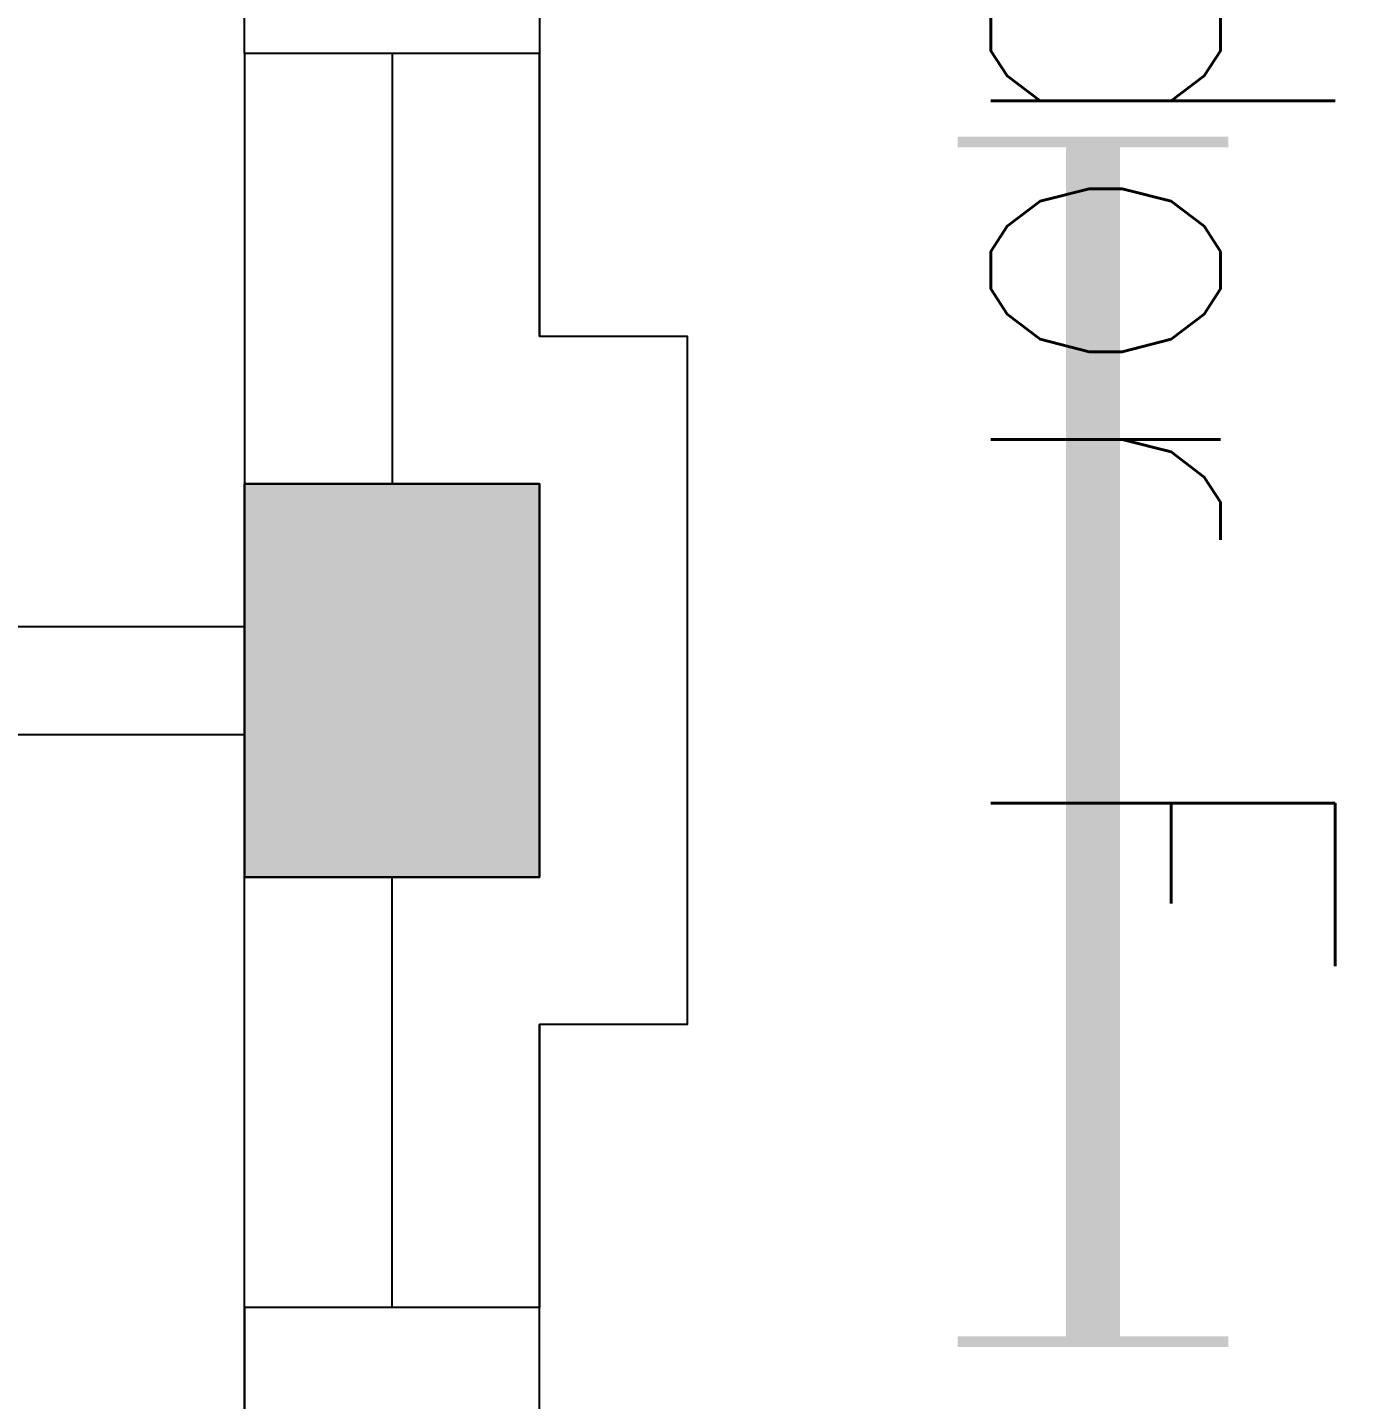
# Model space of a CAD drawing. Header units: inches. Extents: x 16928 to 514628, y -1471 to 241387.
# Drawn here: x 66918 to 68264, y 40204 to 41600 of the extents above; entities that cross this region are included whole.
import ezdxf

# ---------------------------------------------------------------- set-up
doc = ezdxf.new("R2010")
doc.units = ezdxf.units.IN
doc.header["$MEASUREMENT"] = 0
doc.layers.add('COLUMN', color=8, linetype='Continuous', lineweight=30)
for name, color, linetype in [('dxt_text', 4, 'Continuous'), ('FITTING', 8, 'Continuous'), ('LW', 2, 'Continuous'), ('partition', 8, 'Continuous'), ('WALL', 1, 'Continuous')]:
    doc.layers.add(name, color=color, linetype=linetype)
doc.styles.add('LAILA', font='romans.shx', dxfattribs={"width": 0.85})

# ---------------------------------------------------------------- blocks, each defined once
blk = doc.blocks.new('YBC 1X36')
at = {"layer": 'FITTING', "color": 3}
for points, const_width in [([(-610, 137.6), (-610, -137.6)], 10.9), ([(610, 137.6), (610, -137.6)], 10.9), ([(-610, 0), (610, 0)], 54.6)]:
    blk.add_lwpolyline(points, dxfattribs=dict(at, const_width=const_width))

msp = doc.modelspace()

# ---------------------------------------------------------------- linework, layer by layer
at = {"layer": 'COLUMN'}
msp.add_lwpolyline([(67438.6, 41135.5), (67138.6, 41135.5), (67138.6, 40735.5), (67438.6, 40735.5)], close=True, dxfattribs=at)
msp.add_solid([(67438.6, 41135.5), (67138.6, 41135.5), (67438.6, 40735.5), (67138.6, 40735.5)], dxfattribs=at)
at = {"layer": 'LW'}
for p, q in [((67438.6, 41285.5), (67438.6, 41573)), ((67438.6, 40298), (67438.6, 40585.5))]:
    msp.add_line(p, q, dxfattribs=at)
for points in [[(67438.6, 41573), (67438.6, 41285.5), (67588.6, 41285.5), (67588.6, 40585.5), (67438.6, 40585.5), (67438.6, 40298)], [(67363.6, 41135.5), (67438.6, 41135.5), (67438.6, 40735.5), (67363.6, 40735.5)]]:
    msp.add_lwpolyline(points, dxfattribs=at)
at = {"layer": 'partition'}
for p, q in [((63158.6, 40990.5), (67138.6, 40990.5)), ((63158.6, 40880.5), (67138.6, 40880.5))]:
    msp.add_line(p, q, dxfattribs=at)
at = {"layer": 'WALL'}
for p, q in [((67138.6, 41573), (67138.6, 41135.5)), ((67288.6, 41573), (67288.6, 41135.5)), ((67138.6, 40148), (67138.6, 40735.5)), ((67288.6, 40298), (67288.6, 40735.5))]:
    msp.add_line(p, q, dxfattribs=at)
for points in [[(67138.6, 41573), (67138.6, 41723), (67438.6, 41723), (67438.6, 41573)], [(67138.6, 40298), (67138.6, 40148), (67438.6, 40148), (67438.6, 40298)]]:
    msp.add_lwpolyline(points, close=True, dxfattribs=at)

# ---------------------------------------------------------------- block references
at = {"layer": 'dxt_text', "rotation": 270}
msp.add_blockref('YBC 1X36', (68001.1, 40873), dxfattribs=at)

# ---------------------------------------------------------------- texts
at = {"layer": 'LW', "insert": (68247.3, 42659.6), "char_height": 350, "attachment_point": 1, "rotation": 270, "style": 'LAILA'}
msp.add_mtext_dynamic_manual_height_columns('Corridor F', width=3371.89, gutter_width=1750, heights=[0], dxfattribs=at)

doc.saveas('drawing.dxf')
